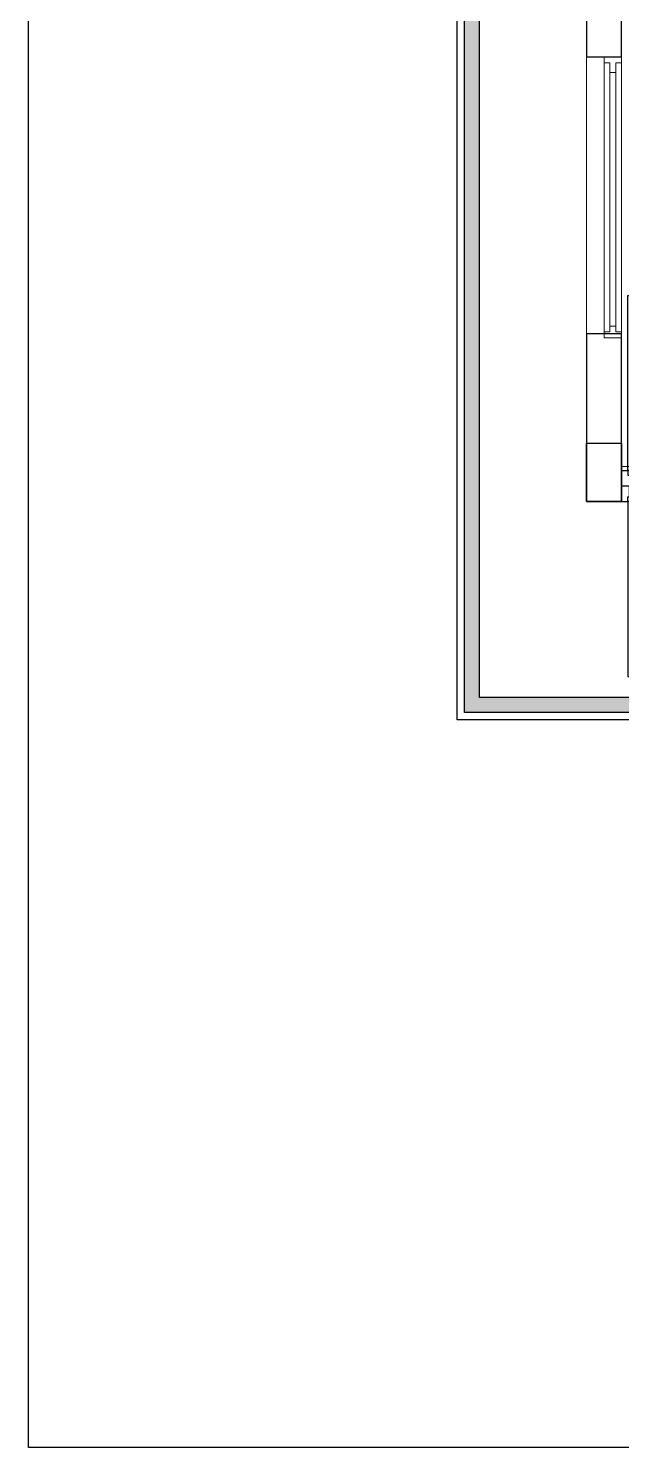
# Model space of a CAD drawing. Header units: millimetres. Extents: x 35877 to 3066687, y -650199 to -40525.
# Drawn here: x 146749.9 to 146902, y -180503.7 to -180139.9 of the extents above; entities that cross this region are included whole.
import ezdxf

# ---------------------------------------------------------------- set-up
doc = ezdxf.new("R2010")
doc.units = ezdxf.units.MM
doc.header["$MEASUREMENT"] = 0
doc.linetypes.add('ACAD_ISO02W100', pattern=[15, 12, -3])
doc.layers.add('AR DOOR', color=40, linetype='Continuous')
doc.layers.add('AR ELE-5', color=134, linetype='Continuous')
for name, color, linetype, lineweight in [('COLUMN', 1, 'Continuous', 30), ('FURNITURE', 32, 'Continuous', 9), ('GROUND FLOOR', 7, 'Continuous', 9), ('GROUND FLOOR  ( PLINE )', 251, 'Continuous', 30), ('GROUND FLOOR ( DW_RAIL )', 7, 'Continuous', 9), ('Labelling', 1, 'Continuous', 25), ('NAME PLATE', 7, 'Continuous', 25)]:
    doc.layers.add(name, color=color, linetype=linetype, lineweight=lineweight)

# ---------------------------------------------------------------- blocks, each defined once
blk = doc.blocks.new('LAYOUT FILE')
at = {"layer": 'NAME PLATE', "true_color": 0xd39e00}
h = blk.add_hatch(color=42, dxfattribs=at)
h.paths.add_polyline_path([(3346889.83, -513806.18), (3346889.83, -514260.7), (3347535.56, -514260.7), (3347535.56, -513806.18)])
h.paths.add_polyline_path([(3346894.36, -513810.71), (3347531.03, -513810.71), (3347531.03, -514256.17), (3346894.36, -514256.17)], flags=16)
at = {"layer": 'NAME PLATE', "color": 42, "true_color": 0xd39e00}
for points in [[(3346887.56, -513803.91), (3347537.83, -513803.91), (3347537.83, -514262.96), (3346887.56, -514262.96)], [(3346889.83, -513806.18), (3347535.56, -513806.18), (3347535.56, -514260.7), (3346889.83, -514260.7)], [(3346894.36, -513810.71), (3347531.03, -513810.71), (3347531.03, -514256.17), (3346894.36, -514256.17)]]:
    blk.add_lwpolyline(points, close=True, dxfattribs=at)
blk = doc.blocks.new('*U20')
for points in [[(0, 0), (0, 1120), (30, 1120), (30, 0)], [(-40, 0), (0, 0), (0, -30), (10, -30), (10, -100), (-40, -100)], [(1160, 0), (1120, 0), (1120, -30), (1110, -30), (1110, -100), (1160, -100)]]:
    blk.add_lwpolyline(points, close=True)
at = {"layer": 'AR ELE-5', "linetype": 'ByBlock', "ltscale": 15}
blk.add_arc((-1.6, -0.7), 1121.6, 0.03474, 87.62699, dxfattribs=at)

msp = doc.modelspace()

# ---------------------------------------------------------------- linework, layer by layer
at = {"layer": 'COLUMN', "transparency": 33554687, "elevation": 0.3521}
msp.add_lwpolyline([(146892.9891, -180246.2015), (146901.9891, -180246.2015), (146901.9891, -180261.2015), (146892.9891, -180261.2015)], close=True, dxfattribs=at)
at = {"layer": 'FURNITURE', "color": 3, "lineweight": 30, "transparency": 33554687}
msp.add_lwpolyline([(146749.8863, -179752.6339), (149941.8628, -179752.6339), (149941.8628, -180503.6662), (146749.8863, -180503.6662)], close=True, dxfattribs=at)
at = {"layer": 'GROUND FLOOR', "transparency": 33554687}
for p, q in [((146901.9891, -180111.2015, 0.3521), (146901.9891, -180261.2015, 0.3521)), ((146892.9891, -180147.2015, 0.3521), (146892.9891, -180218.2015, 0.3521)), ((146901.9891, -180147.2015, 0.3521), (146892.9891, -180147.2015, 0.3521)), ((146901.9891, -180218.2015, 0.3521), (146892.9891, -180218.2015, 0.3521)), ((147293.4891, -180261.2015, 0.3521), (146892.9891, -180261.2015, 0.3521))]:
    msp.add_line(p, q, dxfattribs=at)
at = {"layer": 'GROUND FLOOR  ( PLINE )', "transparency": 33554687, "elevation": 0.3521}
for points in [[(146901.9891, -180111.2015), (146934.9325, -180111.2015), (146934.9325, -180106.7015), (146901.9891, -180106.7015), (146901.9891, -180096.2015), (146892.9891, -180096.2015), (146892.9891, -180147.2015), (146901.9891, -180147.2015)], [(146901.9891, -180218.2015), (146892.9891, -180218.2015), (146892.9891, -180261.2015), (146901.9891, -180261.2015)]]:
    msp.add_lwpolyline(points, close=True, dxfattribs=at)
at = {"layer": 'GROUND FLOOR ( DW_RAIL )', "transparency": 33554687, "elevation": 0.3521}
msp.add_lwpolyline([(146901.9891, -180219.2015), (146901.9891, -180217.7015), (146900.4891, -180217.7015), (146900.4891, -180216.2015), (146898.9891, -180216.2015), (146898.9891, -180151.2015), (146900.4891, -180151.2015), (146900.4891, -180148.7015), (146901.9891, -180148.7015), (146901.9891, -180147.2015), (146897.4891, -180147.2015), (146897.4891, -180148.7015), (146898.9891, -180148.7015), (146898.9891, -180151.2015), (146900.4891, -180151.2015), (146900.4891, -180216.2015), (146898.9891, -180216.2015), (146898.9891, -180217.7015), (146897.4891, -180217.7015), (146897.4891, -180219.2015), (146901.9891, -180219.2015), (146901.9891, -180147.2015), (146897.4891, -180147.2015), (146897.4891, -180219.2015)], close=True, dxfattribs=at)
at = {"layer": 'Labelling', "color": 251, "linetype": 'ACAD_ISO02W100', "lineweight": 0, "ltscale": 0.5, "true_color": 0x636466, "transparency": 33554687}
msp.add_line((146949.9891, -180252.2015, 0.3521), (146901.9891, -180252.2015, 0.3521), dxfattribs=at)

# ---------------------------------------------------------------- block references
at = {"layer": 'AR DOOR', "linetype": 'ByBlock', "lineweight": -2, "transparency": 33554687, "extrusion": (0, 0, -1), "xscale": -0.04000000000002399, "yscale": 0.04000000000002399, "zscale": -0.04000000000002399}
msp.add_blockref('*U20', (-146903.5891, -180253.2015, -0.3521), dxfattribs=at)
at = {"layer": 'AR DOOR', "linetype": 'ByBlock', "lineweight": -2, "transparency": 33554687, "extrusion": (0, 0, -1), "xscale": 0.04000000000002399, "yscale": 0.04000000000002399, "zscale": -0.04000000000002399, "rotation": 180}
msp.add_blockref('*U20', (-146903.5891, -180261.2015, -0.3521), dxfattribs=at)
at = {"layer": 'NAME PLATE', "lineweight": 0, "transparency": 33554687, "xscale": 0.8482412182574397, "yscale": 0.8482412182574397, "zscale": 0.8482412182574397}
msp.add_blockref('LAYOUT FILE', (-2692108.1929, 255901.8981, 0.4631), dxfattribs=at)

doc.saveas('drawing.dxf')
